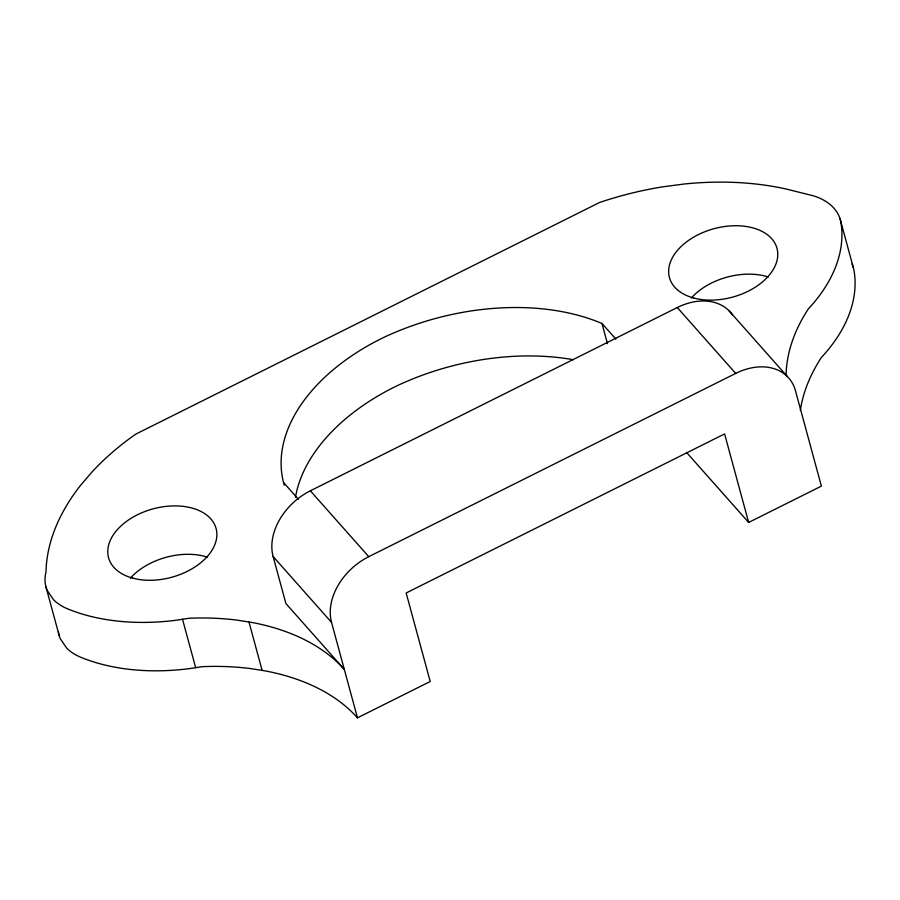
<?xml version="1.0" encoding="UTF-8"?>
<svg xmlns="http://www.w3.org/2000/svg" width="900" height="900" viewBox="0 0 900 900"><rect width="100%" height="100%" fill="white"/><g stroke="black" fill="none" stroke-linecap="round" stroke-linejoin="round"><path stroke-width="1.35" d="M786.094 375.48A228.195 145.148 -15.2 0 1 808.222 309.06A181.024 115.144 -15.2 0 0 840.96 222.615A67.297 42.806 -15.2 0 0 813.24 195.761L785.43 188.854A250.571 159.379 -15.2 0 0 684.236 184.005L662.906 186.806A250.571 159.379 -15.2 0 0 599.614 202.466L135.697 434.171A250.571 159.379 -15.2 0 0 92.014 471.949L80.336 485.629A250.571 159.379 -15.2 0 0 46.024 571.882A66.6 42.367 -15.2 0 0 47.137 590.299L53.505 599.692A66.6 42.367 -15.2 0 0 67.837 608.951A182.25 115.92 -15.2 0 0 176.051 620.246L189.214 618.232A220.961 140.546 -15.2 0 1 236.914 620.111L251.933 622.462A220.961 140.546 -15.2 0 1 344.317 669.42L285.907 603.551L273.127 556.526A55.721 41.006 -41.6 0 1 310.343 490.804L677.273 307.541A55.721 41.006 -41.6 0 1 732.476 314.899M748.654 522.45L724.601 433.924L406.159 592.976L430.211 681.502L357.469 717.829L331.537 622.395A55.721 41.006 -41.6 0 1 368.764 556.673L735.694 373.41A55.721 41.006 -41.6 0 1 795.454 390.679L821.385 486.124L748.654 522.45L686.531 452.396M729.045 310.781L787.455 376.65M677.273 307.541L735.694 373.41M284.276 485.224L283.545 482.535A188.1 119.644 -15.2 0 1 384.345 337.14A205.076 130.444 -15.2 0 1 601.976 323.483L615.893 339.165M310.343 490.804L368.764 556.673M283.545 482.535L298.373 499.264M273.127 556.526L331.537 622.395M840.127 219.06L853.279 267.469M601.976 323.483L607.455 343.654M248.974 622.001L262.125 670.41M182.509 619.256L195.66 667.676M45.934 586.822L59.096 635.231M800.347 410.344A228.195 145.148 -15.2 0 1 821.374 357.48A181.024 115.144 -15.2 0 0 854.111 271.035A67.297 42.806 -15.2 0 0 851.985 264.037M58.376 631.631A66.6 42.367 -15.2 0 0 60.289 638.707L66.668 648.101A66.6 42.367 -15.2 0 0 80.989 657.36A182.25 115.92 -15.2 0 0 189.203 668.655L202.365 666.653A220.961 140.546 -15.2 0 1 250.065 668.52L265.084 670.871A220.961 140.546 -15.2 0 1 357.469 717.829M691.312 298.001A55.721 35.449 -15.2 0 1 768.454 277.031M295.447 497.407A188.1 119.644 -15.2 0 1 397.496 385.549A205.076 130.444 -15.2 0 1 573.233 359.707M130.399 578.149A55.721 35.449 -15.2 0 1 207.551 557.179M693.731 298.024A55.721 35.449 -15.2 0 0 777.724 256.072A55.721 35.449 -15.2 0 0 698.175 234.697A55.721 35.449 -15.2 0 0 693.731 298.024M132.829 578.171A55.721 35.449 -15.2 0 0 216.821 536.22A55.721 35.449 -15.2 0 0 137.273 514.856A55.721 35.449 -15.2 0 0 132.829 578.171"/></g></svg>
